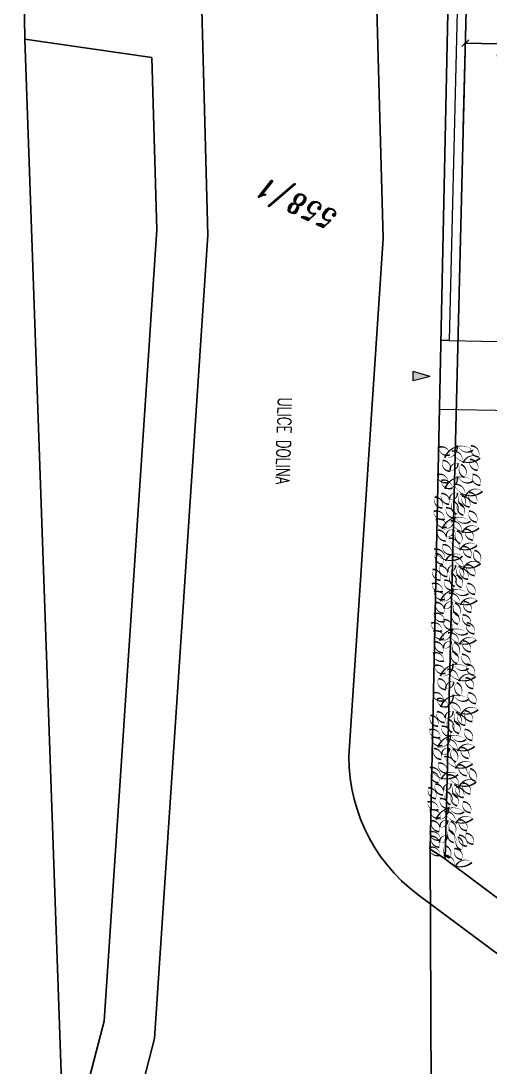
# Model space of a CAD drawing. Header units: metres. Extents: x -45 to 1930, y -347 to 488.
# Drawn here: x 81.57 to 95.25, y -319.37 to -288.87 of the extents above; entities that cross this region are included whole.
import ezdxf

# ---------------------------------------------------------------- set-up
doc = ezdxf.new("R2010")
doc.units = ezdxf.units.M
doc.header["$PDMODE"] = 3
for name, color, linetype in [('01_PARCELNI CISLA', 7, 'Continuous'), ('01_PODKLAD_HRANICE_1', 70, 'Continuous'), ('01_PODKLAD_SLUCKY_4', 2, 'Continuous'), ('01_SLABE', 7, 'Continuous'), ('koty', 4, 'Continuous'), ('popis', 6, 'Continuous'), ('SRAFY', 3, 'Continuous'), ('srafy sklo', 252, 'Continuous'), ('zariz.predmety', 203, 'Continuous')]:
    doc.layers.add(name, color=color, linetype=linetype)
doc.styles.add('ITALICT', font='ITALICT')
doc.styles.add('ROMANS', font='romans.shx', dxfattribs={"width": 0.7})
doc.dimstyles.new('andr', dxfattribs={"dimtxt": 0.1, "dimasz": 0.2, "dimexe": 0.2, "dimexo": 0.2, "dimgap": 0.05, "dimtad": 1, "dimlfac": 1000, "dimrnd": 10, "dimtxsty": 'Standard', "dimblk": 'OBLIQUE', "dimcen": 2.5, "dimclrd": 7, "dimclre": 7, "dimclrt": 7, "dimadec": 0, "dimazin": 0, "dimtfac": 1, "dimtmove": 0, "dimatfit": 3, "dimldrblk": 'OBLIQUE', "dimfxl": 0, "dimarcsym": 0})

# ---------------------------------------------------------------- blocks, each defined once
blk = doc.blocks.new('_OBLIQUE')
at = {"color": 0, "linetype": 'ByBlock'}
blk.add_line((-0.5, -0.5), (0.5, 0.5), dxfattribs=at)
blk = doc.blocks.new('*D52')
at = {"layer": 'Defpoints', "color": 0, "linetype": 'Continuous', "lineweight": 0}
for p in [(94.531, -289.52), (94.465, -292.198), (97.472, -292.272)]:
    blk.add_point(p, dxfattribs=at)
at = {"layer": 'koty', "color": 7, "linetype": 'Continuous', "lineweight": -2}
for p, q in [((94.47, -291.998), (94.536, -289.32)), ((97.477, -292.072), (97.543, -289.394)), ((97.538, -289.594), (94.531, -289.52))]:
    blk.add_line(p, q, dxfattribs=at)
at = {"layer": 'koty', "color": 7, "linetype": 'Continuous', "lineweight": -2, "xscale": 0.2, "yscale": 0.2, "zscale": 0.2}
for p, rotation in [((94.531, -289.52), 178.5856805199512), ((97.538, -289.594), 358.5856805199512)]:
    blk.add_blockref('_OBLIQUE', p, dxfattribs=dict(at, rotation=rotation))
at = {"layer": 'koty', "color": 7, "linetype": 'Continuous', "lineweight": 0, "insert": (96.027, -289.857), "char_height": 0.5, "attachment_point": 5, "rotation": 178.5857, "style": 'ROMANS'}
blk.add_mtext('3000', dxfattribs=at)

msp = doc.modelspace()

# ---------------------------------------------------------------- hatches: boundary and pattern name
at = {"layer": 'SRAFY', "linetype": 'Continuous', "lineweight": 0}
msp.add_hatch(color=256, dxfattribs=at).paths.add_polyline_path([(93.507839, -299.241525), (93.012496, -299.095477), (93.007073, -299.367734)])

# ---------------------------------------------------------------- linework, layer by layer
at = {"linetype": 'Continuous', "lineweight": 0}
for p, q in [((93.820624, -298.189754), (94.304654, -275.177144)), ((94.604595, -275.183118), (94.062081, -298.193985)), ((94.062081, -298.193985), (93.820624, -298.189754))]:
    msp.add_line(p, q, dxfattribs=at)
at = {"layer": '01_PODKLAD_HRANICE_1'}
for p, q in [((93.508619, -313.02376), (94.30467, -275.176246)), ((81.685369, -289.406095), (81.572992, -279.444932)), ((85.387596, -289.93482), (81.685369, -289.406095)), ((85.533715, -294.963697), (85.387596, -289.93482)), ((83.999963, -318.033191), (85.533715, -294.963697)), ((93.550896, -325.068109), (93.508619, -313.02376)), ((93.508619, -313.02376), (93.883879, -313.263071)), ((93.883879, -313.263071), (98.068453, -316.393654)), ((82.852809, -322.453051), (83.999963, -318.033191))]:
    msp.add_line(p, q, dxfattribs=at)
at = {"layer": '01_PODKLAD_SLUCKY_4'}
for p, q in [((94.88549, -275.160834), (93.943659, -313.307794)), ((81.685369, -289.406095), (82.852809, -322.453051))]:
    msp.add_line(p, q, dxfattribs=at)
at = {"layer": '01_SLABE'}
for p, q in [((91.565372, -274.072663), (92.131762, -295.216873)), ((86.474408, -274.487219), (87.026986, -295.11577)), ((85.46958, -318.541057), (87.026986, -295.11577)), ((91.148302, -310.009313), (92.131762, -295.216873)), ((93.150157, -314.350753), (96.721683, -317.011638)), ((84.35317, -322.842463), (85.46958, -318.541057))]:
    msp.add_line(p, q, dxfattribs=at)
msp.add_ellipse((96.137521, -310.341016), major_axis=(-4.696715, -1.715577), ratio=1, start_param=5.866584402, end_param=6.863455978, dxfattribs=at)
at = {"layer": 'SRAFY', "linetype": 'Continuous', "lineweight": 0}
for p, q in [((93.007073, -299.367734), (93.012496, -299.095477)), ((93.507839, -299.241525), (93.012496, -299.095477)), ((93.507839, -299.241525), (93.007073, -299.367734))]:
    msp.add_line(p, q, dxfattribs=at)
at = {"layer": 'srafy sklo', "linetype": 'Continuous', "lineweight": 0}
for p, q in [((94.062081, -298.193985), (97.411421, -298.262717)), ((93.778583, -300.188589), (97.370388, -300.262296))]:
    msp.add_line(p, q, dxfattribs=at)
at = {"layer": 'zariz.predmety', "color": 253, "linetype": 'Continuous', "ltscale": 0.001}
for points in [[(94.076964, -301.527405, 0, 0, 0.520567051), (94.076964, -301.527405, 0, 0.05, 0.520567051), (93.757453, -301.305549, 0, 0.05, 0.520567051), (94.076964, -301.527405, 0.05, 0.05, 0)], [(93.929937, -301.613193, 0, 0, 0.520567051), (93.929937, -301.613193, 0, 0.05, 0.520567051), (94.289686, -301.250525, 0, 0.05, 0.520567051), (94.320287, -301.258728, 0, 0.05, 0.520567051), (94.751538, -301.38745, 0, 0.05, 0.520567051), (93.929937, -301.613193, 0.05, 0.05, 0)], [(94.920118, -301.581155, 0, 0, 0.520567051), (94.920118, -301.581155, 0, 0.05, 0.520567051), (94.696467, -301.262897, 0, 0.05, 0.520567051), (94.920118, -301.581155, 0.05, 0.05, 0)], [(93.86455, -301.686055, 0, 0, 0.520567051), (93.86455, -301.686055, 0, 0.05, 0.520567051), (94.088201, -302.004312, 0, 0.05, 0.520567051), (93.86455, -301.686055, 0.05, 0.05, 0)], [(94.95981, -301.619843, 0, 0, 0.520567051), (94.95981, -301.619843, 0, 0.05, 0.520567051), (94.468561, -301.75992, 0, 0.05, 0.520567051), (94.445896, -301.737784, 0, 0.05, 0.520567051), (94.132901, -301.414393, 0, 0.05, 0.520567051), (94.95981, -301.619843, 0.05, 0.05, 0)], [(94.889146, -301.97483, 0, 0, 0.520567051), (94.889146, -301.97483, 0, 0.05, 0.520567051), (94.665495, -301.656573, 0, 0.05, 0.520567051), (94.889146, -301.97483, 0.05, 0.05, 0)], [(94.089289, -301.968149, 0, 0, 0.520567051), (94.089289, -301.968149, 0, 0.05, 0.520567051), (94.315514, -301.772905, 0, 0.05, 0.520567051), (94.089289, -301.968149, 0.05, 0.05, 0)], [(94.504419, -302.180742, 0, 0, 0.520567051), (94.504419, -302.180742, 0, 0.05, 0.520567051), (94.401418, -301.805644, 0, 0.05, 0.520567051), (94.504419, -302.180742, 0.05, 0.05, 0)], [(94.027627, -302.325184, 0, 0, 0.520567051), (94.027627, -302.325184, 0, 0.05, 0.520567051), (93.708116, -302.103329, 0, 0.05, 0.520567051), (94.027627, -302.325184, 0.05, 0.05, 0)], [(94.147318, -302.496279, 0, 0, 0.520567051), (94.147318, -302.496279, 0, 0.05, 0.520567051), (93.827806, -302.274423, 0, 0.05, 0.520567051), (94.147318, -302.496279, 0.05, 0.05, 0)], [(93.936168, -302.511841, 0, 0, 0.520567051), (93.936168, -302.511841, 0, 0.05, 0.520567051), (94.295917, -302.149172, 0, 0.05, 0.520567051), (94.326517, -302.157376, 0, 0.05, 0.520567051), (94.757769, -302.286098, 0, 0.05, 0.520567051), (93.936168, -302.511841, 0.05, 0.05, 0)], [(94.965413, -302.412743, 0, 0, 0.520567051), (94.965413, -302.412743, 0, 0.05, 0.520567051), (94.741762, -302.094486, 0, 0.05, 0.520567051), (94.965413, -302.412743, 0.05, 0.05, 0)], [(95.030164, -302.588717, 0, 0, 0.520567051), (95.030164, -302.588717, 0, 0.05, 0.520567051), (94.538914, -302.728794, 0, 0.05, 0.520567051), (94.516249, -302.706658, 0, 0.05, 0.520567051), (94.203255, -302.383267, 0, 0.05, 0.520567051), (95.030164, -302.588717, 0.05, 0.05, 0)], [(93.634696, -302.754915, 0, 0, 0.520567051), (93.634696, -302.754915, 0, 0.05, 0.520567051), (93.858347, -303.073172, 0, 0.05, 0.520567051), (93.634696, -302.754915, 0.05, 0.05, 0)], [(93.833334, -302.648176, 0, 0, 0.520567051), (93.833334, -302.648176, 0, 0.05, 0.520567051), (94.056985, -302.966433, 0, 0.05, 0.520567051), (93.833334, -302.648176, 0.05, 0.05, 0)], [(94.071969, -302.829383, 0, 0, 0.520567051), (94.071969, -302.829383, 0, 0.05, 0.520567051), (94.298195, -302.63414, 0, 0.05, 0.520567051), (94.071969, -302.829383, 0.05, 0.05, 0)], [(94.274565, -303.249602, 0, 0, 0.520567051), (94.274565, -303.249602, 0, 0.05, 0.520567051), (94.171564, -302.874504, 0, 0.05, 0.520567051), (94.274565, -303.249602, 0.05, 0.05, 0)], [(94.487099, -303.041977, 0, 0, 0.520567051), (94.487099, -303.041977, 0, 0.05, 0.520567051), (94.384099, -302.666879, 0, 0.05, 0.520567051), (94.487099, -303.041977, 0.05, 0.05, 0)], [(94.659293, -303.04369, 0, 0, 0.520567051), (94.659293, -303.04369, 0, 0.05, 0.520567051), (94.435641, -302.725432, 0, 0.05, 0.520567051), (94.659293, -303.04369, 0.05, 0.05, 0)], [(94.85793, -302.936951, 0, 0, 0.520567051), (94.85793, -302.936951, 0, 0.05, 0.520567051), (94.634279, -302.618694, 0, 0.05, 0.520567051), (94.85793, -302.936951, 0.05, 0.05, 0)], [(93.926745, -303.396613, 0, 0, 0.520567051), (93.926745, -303.396613, 0, 0.05, 0.520567051), (93.607233, -303.174757, 0, 0.05, 0.520567051), (93.926745, -303.396613, 0.05, 0.05, 0)], [(93.968911, -303.073271, 0, 0, 0.520567051), (93.968911, -303.073271, 0, 0.05, 0.520567051), (94.229982, -303.361628, 0, 0.05, 0.520567051), (93.968911, -303.073271, 0.05, 0.05, 0)], [(94.324023, -302.923465, 0, 0, 0.520567051), (94.324023, -302.923465, 0, 0.05, 0.520567051), (94.472344, -303.28306, 0, 0.05, 0.520567051), (94.324023, -302.923465, 0.05, 0.05, 0)], [(94.864531, -303.484171, 0, 0, 0.520567051), (94.864531, -303.484171, 0, 0.05, 0.520567051), (94.640879, -303.165914, 0, 0.05, 0.520567051), (94.864531, -303.484171, 0.05, 0.05, 0)], [(93.988207, -303.629652, 0, 0, 0.520567051), (93.988207, -303.629652, 0, 0.05, 0.520567051), (93.668695, -303.407797, 0, 0.05, 0.520567051), (93.988207, -303.629652, 0.05, 0.05, 0)], [(93.856088, -303.686633, 0, 0, 0.520567051), (93.856088, -303.686633, 0, 0.05, 0.520567051), (94.215836, -303.323965, 0, 0.05, 0.520567051), (94.246437, -303.332168, 0, 0.05, 0.520567051), (94.677689, -303.46089, 0, 0.05, 0.520567051), (93.856088, -303.686633, 0.05, 0.05, 0)], [(94.929281, -303.660145, 0, 0, 0.520567051), (94.929281, -303.660145, 0, 0.05, 0.520567051), (94.438032, -303.800222, 0, 0.05, 0.520567051), (94.415367, -303.778086, 0, 0.05, 0.520567051), (94.102373, -303.454695, 0, 0.05, 0.520567051), (94.929281, -303.660145, 0.05, 0.05, 0)], [(93.732451, -303.719604, 0, 0, 0.520567051), (93.732451, -303.719604, 0, 0.05, 0.520567051), (93.956103, -304.037862, 0, 0.05, 0.520567051), (93.732451, -303.719604, 0.05, 0.05, 0)], [(93.971087, -303.900811, 0, 0, 0.520567051), (93.971087, -303.900811, 0, 0.05, 0.520567051), (94.197313, -303.705568, 0, 0.05, 0.520567051), (93.971087, -303.900811, 0.05, 0.05, 0)], [(94.386217, -304.113405, 0, 0, 0.520567051), (94.386217, -304.113405, 0, 0.05, 0.520567051), (94.283216, -303.738307, 0, 0.05, 0.520567051), (94.386217, -304.113405, 0.05, 0.05, 0)], [(94.757048, -304.008379, 0, 0, 0.520567051), (94.757048, -304.008379, 0, 0.05, 0.520567051), (94.533397, -303.690122, 0, 0.05, 0.520567051), (94.757048, -304.008379, 0.05, 0.05, 0)], [(94.870367, -304.165322, 0, 0, 0.520567051), (94.870367, -304.165322, 0, 0.05, 0.520567051), (94.379118, -304.305399, 0, 0.05, 0.520567051), (94.356452, -304.283263, 0, 0.05, 0.520567051), (94.043458, -303.959872, 0, 0.05, 0.520567051), (94.870367, -304.165322, 0.05, 0.05, 0)], [(94.4479, -304.480404, 0, 0, 0.520567051), (94.4479, -304.480404, 0, 0.05, 0.520567051), (93.956651, -304.620481, 0, 0.05, 0.520567051), (93.933986, -304.598344, 0, 0.05, 0.520567051), (93.620991, -304.274953, 0, 0.05, 0.520567051), (94.4479, -304.480404, 0.05, 0.05, 0)], [(93.880419, -304.717871, 0, 0, 0.520567051), (93.880419, -304.717871, 0, 0.05, 0.520567051), (93.656767, -304.399614, 0, 0.05, 0.520567051), (93.880419, -304.717871, 0.05, 0.05, 0)], [(93.868029, -304.1447, 0, 0, 0.520567051), (93.868029, -304.1447, 0, 0.05, 0.520567051), (94.1291, -304.433056, 0, 0.05, 0.520567051), (93.868029, -304.1447, 0.05, 0.05, 0)], [(94.698133, -304.513556, 0, 0, 0.520567051), (94.698133, -304.513556, 0, 0.05, 0.520567051), (94.474482, -304.195299, 0, 0.05, 0.520567051), (94.698133, -304.513556, 0.05, 0.05, 0)], [(94.799443, -304.309179, 0, 0, 0.520567051), (94.799443, -304.309179, 0, 0.05, 0.520567051), (94.947764, -304.668774, 0, 0.05, 0.520567051), (94.799443, -304.309179, 0.05, 0.05, 0)], [(94.018408, -304.936854, 0, 0, 0.520567051), (94.018408, -304.936854, 0, 0.05, 0.520567051), (94.244634, -304.741611, 0, 0.05, 0.520567051), (94.018408, -304.936854, 0.05, 0.05, 0)], [(94.976603, -304.696188, 0, 0, 0.520567051), (94.976603, -304.696188, 0, 0.05, 0.520567051), (94.485354, -304.836265, 0, 0.05, 0.520567051), (94.462688, -304.814128, 0, 0.05, 0.520567051), (94.149694, -304.490737, 0, 0.05, 0.520567051), (94.976603, -304.696188, 0.05, 0.05, 0)], [(94.804369, -305.044422, 0, 0, 0.520567051), (94.804369, -305.044422, 0, 0.05, 0.520567051), (94.580718, -304.726165, 0, 0.05, 0.520567051), (94.804369, -305.044422, 0.05, 0.05, 0)], [(93.581135, -304.862385, 0, 0, 0.520567051), (93.581135, -304.862385, 0, 0.05, 0.520567051), (93.804787, -305.180643, 0, 0.05, 0.520567051), (93.581135, -304.862385, 0.05, 0.05, 0)], [(93.779773, -304.755647, 0, 0, 0.520567051), (93.779773, -304.755647, 0, 0.05, 0.520567051), (94.003424, -305.073904, 0, 0.05, 0.520567051), (93.779773, -304.755647, 0.05, 0.05, 0)], [(94.221004, -305.357073, 0, 0, 0.520567051), (94.221004, -305.357073, 0, 0.05, 0.520567051), (94.118003, -304.981975, 0, 0.05, 0.520567051), (94.221004, -305.357073, 0.05, 0.05, 0)], [(94.270462, -305.030936, 0, 0, 0.520567051), (94.270462, -305.030936, 0, 0.05, 0.520567051), (94.418783, -305.390531, 0, 0.05, 0.520567051), (94.270462, -305.030936, 0.05, 0.05, 0)], [(94.433539, -305.149448, 0, 0, 0.520567051), (94.433539, -305.149448, 0, 0.05, 0.520567051), (94.330538, -304.77435, 0, 0.05, 0.520567051), (94.433539, -305.149448, 0.05, 0.05, 0)], [(94.605732, -305.151161, 0, 0, 0.520567051), (94.605732, -305.151161, 0, 0.05, 0.520567051), (94.382081, -304.832903, 0, 0.05, 0.520567051), (94.605732, -305.151161, 0.05, 0.05, 0)], [(93.873184, -305.504084, 0, 0, 0.520567051), (93.873184, -305.504084, 0, 0.05, 0.520567051), (93.553673, -305.282228, 0, 0.05, 0.520567051), (93.873184, -305.504084, 0.05, 0.05, 0)], [(93.915351, -305.180742, 0, 0, 0.520567051), (93.915351, -305.180742, 0, 0.05, 0.520567051), (94.176422, -305.469099, 0, 0.05, 0.520567051), (93.915351, -305.180742, 0.05, 0.05, 0)], [(94.81097, -305.591642, 0, 0, 0.520567051), (94.81097, -305.591642, 0, 0.05, 0.520567051), (94.587319, -305.273385, 0, 0.05, 0.520567051), (94.81097, -305.591642, 0.05, 0.05, 0)], [(93.934646, -305.737123, 0, 0, 0.520567051), (93.934646, -305.737123, 0, 0.05, 0.520567051), (93.615134, -305.515268, 0, 0.05, 0.520567051), (93.934646, -305.737123, 0.05, 0.05, 0)], [(93.802527, -305.794104, 0, 0, 0.520567051), (93.802527, -305.794104, 0, 0.05, 0.520567051), (94.162275, -305.431436, 0, 0.05, 0.520567051), (94.192876, -305.439639, 0, 0.05, 0.520567051), (94.624128, -305.568361, 0, 0.05, 0.520567051), (93.802527, -305.794104, 0.05, 0.05, 0)], [(94.87572, -305.767616, 0, 0, 0.520567051), (94.87572, -305.767616, 0, 0.05, 0.520567051), (94.384471, -305.907693, 0, 0.05, 0.520567051), (94.361806, -305.885557, 0, 0.05, 0.520567051), (94.048812, -305.562166, 0, 0.05, 0.520567051), (94.87572, -305.767616, 0.05, 0.05, 0)], [(93.67889, -305.827075, 0, 0, 0.520567051), (93.67889, -305.827075, 0, 0.05, 0.520567051), (93.902542, -306.145333, 0, 0.05, 0.520567051), (93.67889, -305.827075, 0.05, 0.05, 0)], [(93.917526, -306.008282, 0, 0, 0.520567051), (93.917526, -306.008282, 0, 0.05, 0.520567051), (94.143752, -305.813039, 0, 0.05, 0.520567051), (93.917526, -306.008282, 0.05, 0.05, 0)], [(94.332656, -306.220876, 0, 0, 0.520567051), (94.332656, -306.220876, 0, 0.05, 0.520567051), (94.229655, -305.845778, 0, 0.05, 0.520567051), (94.332656, -306.220876, 0.05, 0.05, 0)], [(94.703487, -306.11585, 0, 0, 0.520567051), (94.703487, -306.11585, 0, 0.05, 0.520567051), (94.479836, -305.797593, 0, 0.05, 0.520567051), (94.703487, -306.11585, 0.05, 0.05, 0)], [(93.928692, -306.380695, 0, 0, 0.520567051), (93.928692, -306.380695, 0, 0.05, 0.520567051), (93.60918, -306.158839, 0, 0.05, 0.520567051), (93.928692, -306.380695, 0.05, 0.05, 0)], [(94.16958, -306.102364, 0, 0, 0.520567051), (94.16958, -306.102364, 0, 0.05, 0.520567051), (94.317901, -306.461959, 0, 0.05, 0.520567051), (94.16958, -306.102364, 0.05, 0.05, 0)], [(94.678728, -306.508021, 0, 0, 0.520567051), (94.678728, -306.508021, 0, 0.05, 0.520567051), (94.455077, -306.189763, 0, 0.05, 0.520567051), (94.678728, -306.508021, 0.05, 0.05, 0)], [(93.850279, -306.654143, 0, 0, 0.520567051), (93.850279, -306.654143, 0, 0.05, 0.520567051), (93.530767, -306.432287, 0, 0.05, 0.520567051), (93.850279, -306.654143, 0.05, 0.05, 0)], [(93.892445, -306.330802, 0, 0, 0.520567051), (93.892445, -306.330802, 0, 0.05, 0.520567051), (94.153516, -306.619158, 0, 0.05, 0.520567051), (93.892445, -306.330802, 0.05, 0.05, 0)], [(94.788065, -306.741701, 0, 0, 0.520567051), (94.788065, -306.741701, 0, 0.05, 0.520567051), (94.564413, -306.423444, 0, 0.05, 0.520567051), (94.788065, -306.741701, 0.05, 0.05, 0)], [(93.91174, -306.887182, 0, 0, 0.520567051), (93.91174, -306.887182, 0, 0.05, 0.520567051), (93.592229, -306.665327, 0, 0.05, 0.520567051), (93.91174, -306.887182, 0.05, 0.05, 0)], [(93.779622, -306.944163, 0, 0, 0.520567051), (93.779622, -306.944163, 0, 0.05, 0.520567051), (94.13937, -306.581495, 0, 0.05, 0.520567051), (94.169971, -306.589699, 0, 0.05, 0.520567051), (94.601223, -306.71842, 0, 0.05, 0.520567051), (93.779622, -306.944163, 0.05, 0.05, 0)], [(94.852815, -306.917675, 0, 0, 0.520567051), (94.852815, -306.917675, 0, 0.05, 0.520567051), (94.361566, -307.057752, 0, 0.05, 0.520567051), (94.338901, -307.035616, 0, 0.05, 0.520567051), (94.025906, -306.712225, 0, 0.05, 0.520567051), (94.852815, -306.917675, 0.05, 0.05, 0)], [(93.655985, -306.977134, 0, 0, 0.520567051), (93.655985, -306.977134, 0, 0.05, 0.520567051), (93.879636, -307.295392, 0, 0.05, 0.520567051), (93.655985, -306.977134, 0.05, 0.05, 0)], [(93.894621, -307.158342, 0, 0, 0.520567051), (93.894621, -307.158342, 0, 0.05, 0.520567051), (94.120846, -306.963098, 0, 0.05, 0.520567051), (93.894621, -307.158342, 0.05, 0.05, 0)], [(94.309751, -307.370936, 0, 0, 0.520567051), (94.309751, -307.370936, 0, 0.05, 0.520567051), (94.20675, -306.995837, 0, 0.05, 0.520567051), (94.309751, -307.370936, 0.05, 0.05, 0)], [(94.680582, -307.265909, 0, 0, 0.520567051), (94.680582, -307.265909, 0, 0.05, 0.520567051), (94.45693, -306.947652, 0, 0.05, 0.520567051), (94.680582, -307.265909, 0.05, 0.05, 0)], [(93.905786, -307.530754, 0, 0, 0.520567051), (93.905786, -307.530754, 0, 0.05, 0.520567051), (93.586274, -307.308898, 0, 0.05, 0.520567051), (93.905786, -307.530754, 0.05, 0.05, 0)], [(94.146674, -307.252423, 0, 0, 0.520567051), (94.146674, -307.252423, 0, 0.05, 0.520567051), (94.294995, -307.612018, 0, 0.05, 0.520567051), (94.146674, -307.252423, 0.05, 0.05, 0)], [(94.655823, -307.65808, 0, 0, 0.520567051), (94.655823, -307.65808, 0, 0.05, 0.520567051), (94.432171, -307.339822, 0, 0.05, 0.520567051), (94.655823, -307.65808, 0.05, 0.05, 0)], [(93.95018, -307.893138, 0, 0, 0.520567051), (93.95018, -307.893138, 0, 0.05, 0.520567051), (93.630668, -307.671282, 0, 0.05, 0.520567051), (93.95018, -307.893138, 0.05, 0.05, 0)], [(93.803153, -307.978926, 0, 0, 0.520567051), (93.803153, -307.978926, 0, 0.05, 0.520567051), (94.162901, -307.616258, 0, 0.05, 0.520567051), (94.193502, -307.624461, 0, 0.05, 0.520567051), (94.624754, -307.753183, 0, 0.05, 0.520567051), (93.803153, -307.978926, 0.05, 0.05, 0)], [(94.833025, -307.985576, 0, 0, 0.520567051), (94.833025, -307.985576, 0, 0.05, 0.520567051), (94.341776, -308.125653, 0, 0.05, 0.520567051), (94.319111, -308.103517, 0, 0.05, 0.520567051), (94.006117, -307.780126, 0, 0.05, 0.520567051), (94.833025, -307.985576, 0.05, 0.05, 0)], [(94.793334, -307.946887, 0, 0, 0.520567051), (94.793334, -307.946887, 0, 0.05, 0.520567051), (94.569682, -307.62863, 0, 0.05, 0.520567051), (94.793334, -307.946887, 0.05, 0.05, 0)], [(93.737765, -308.051788, 0, 0, 0.520567051), (93.737765, -308.051788, 0, 0.05, 0.520567051), (93.961416, -308.370045, 0, 0.05, 0.520567051), (93.737765, -308.051788, 0.05, 0.05, 0)], [(94.762362, -308.340563, 0, 0, 0.520567051), (94.762362, -308.340563, 0, 0.05, 0.520567051), (94.53871, -308.022306, 0, 0.05, 0.520567051), (94.762362, -308.340563, 0.05, 0.05, 0)], [(93.962504, -308.333881, 0, 0, 0.520567051), (93.962504, -308.333881, 0, 0.05, 0.520567051), (94.18873, -308.138638, 0, 0.05, 0.520567051), (93.962504, -308.333881, 0.05, 0.05, 0)], [(94.377634, -308.546475, 0, 0, 0.520567051), (94.377634, -308.546475, 0, 0.05, 0.520567051), (94.274633, -308.171377, 0, 0.05, 0.520567051), (94.377634, -308.546475, 0.05, 0.05, 0)], [(93.900843, -308.690917, 0, 0, 0.520567051), (93.900843, -308.690917, 0, 0.05, 0.520567051), (93.581331, -308.469062, 0, 0.05, 0.520567051), (93.900843, -308.690917, 0.05, 0.05, 0)], [(94.020533, -308.862012, 0, 0, 0.520567051), (94.020533, -308.862012, 0, 0.05, 0.520567051), (93.701022, -308.640156, 0, 0.05, 0.520567051), (94.020533, -308.862012, 0.05, 0.05, 0)], [(93.809384, -308.877574, 0, 0, 0.520567051), (93.809384, -308.877574, 0, 0.05, 0.520567051), (94.169132, -308.514905, 0, 0.05, 0.520567051), (94.199733, -308.523109, 0, 0.05, 0.520567051), (94.630985, -308.651831, 0, 0.05, 0.520567051), (93.809384, -308.877574, 0.05, 0.05, 0)], [(94.838629, -308.778476, 0, 0, 0.520567051), (94.838629, -308.778476, 0, 0.05, 0.520567051), (94.614977, -308.460219, 0, 0.05, 0.520567051), (94.838629, -308.778476, 0.05, 0.05, 0)], [(93.945185, -309.195116, 0, 0, 0.520567051), (93.945185, -309.195116, 0, 0.05, 0.520567051), (94.17141, -308.999873, 0, 0.05, 0.520567051), (93.945185, -309.195116, 0.05, 0.05, 0)], [(94.903379, -308.95445, 0, 0, 0.520567051), (94.903379, -308.95445, 0, 0.05, 0.520567051), (94.41213, -309.094527, 0, 0.05, 0.520567051), (94.389465, -309.07239, 0, 0.05, 0.520567051), (94.07647, -308.748999, 0, 0.05, 0.520567051), (94.903379, -308.95445, 0.05, 0.05, 0)], [(94.731146, -309.302684, 0, 0, 0.520567051), (94.731146, -309.302684, 0, 0.05, 0.520567051), (94.507494, -308.984427, 0, 0.05, 0.520567051), (94.731146, -309.302684, 0.05, 0.05, 0)], [(93.507911, -309.120647, 0, 0, 0.520567051), (93.507911, -309.120647, 0, 0.05, 0.520567051), (93.731563, -309.438905, 0, 0.05, 0.520567051), (93.507911, -309.120647, 0.05, 0.05, 0)], [(93.706549, -309.013909, 0, 0, 0.520567051), (93.706549, -309.013909, 0, 0.05, 0.520567051), (93.9302, -309.332166, 0, 0.05, 0.520567051), (93.706549, -309.013909, 0.05, 0.05, 0)], [(94.147781, -309.615335, 0, 0, 0.520567051), (94.147781, -309.615335, 0, 0.05, 0.520567051), (94.04478, -309.240237, 0, 0.05, 0.520567051), (94.147781, -309.615335, 0.05, 0.05, 0)], [(94.197238, -309.289198, 0, 0, 0.520567051), (94.197238, -309.289198, 0, 0.05, 0.520567051), (94.345559, -309.648793, 0, 0.05, 0.520567051), (94.197238, -309.289198, 0.05, 0.05, 0)], [(94.360315, -309.40771, 0, 0, 0.520567051), (94.360315, -309.40771, 0, 0.05, 0.520567051), (94.257314, -309.032612, 0, 0.05, 0.520567051), (94.360315, -309.40771, 0.05, 0.05, 0)], [(94.532508, -309.409423, 0, 0, 0.520567051), (94.532508, -309.409423, 0, 0.05, 0.520567051), (94.308857, -309.091165, 0, 0.05, 0.520567051), (94.532508, -309.409423, 0.05, 0.05, 0)], [(93.799961, -309.762346, 0, 0, 0.520567051), (93.799961, -309.762346, 0, 0.05, 0.520567051), (93.480449, -309.54049, 0, 0.05, 0.520567051), (93.799961, -309.762346, 0.05, 0.05, 0)], [(93.842127, -309.439004, 0, 0, 0.520567051), (93.842127, -309.439004, 0, 0.05, 0.520567051), (94.103198, -309.727361, 0, 0.05, 0.520567051), (93.842127, -309.439004, 0.05, 0.05, 0)], [(94.737746, -309.849904, 0, 0, 0.520567051), (94.737746, -309.849904, 0, 0.05, 0.520567051), (94.514095, -309.531647, 0, 0.05, 0.520567051), (94.737746, -309.849904, 0.05, 0.05, 0)], [(93.861422, -309.995385, 0, 0, 0.520567051), (93.861422, -309.995385, 0, 0.05, 0.520567051), (93.54191, -309.773529, 0, 0.05, 0.520567051), (93.861422, -309.995385, 0.05, 0.05, 0)], [(93.729304, -310.052366, 0, 0, 0.520567051), (93.729304, -310.052366, 0, 0.05, 0.520567051), (94.089052, -309.689698, 0, 0.05, 0.520567051), (94.119653, -309.697901, 0, 0.05, 0.520567051), (94.550904, -309.826623, 0, 0.05, 0.520567051), (93.729304, -310.052366, 0.05, 0.05, 0)], [(94.802497, -310.025878, 0, 0, 0.520567051), (94.802497, -310.025878, 0, 0.05, 0.520567051), (94.311248, -310.165955, 0, 0.05, 0.520567051), (94.288582, -310.143819, 0, 0.05, 0.520567051), (93.975588, -309.820428, 0, 0.05, 0.520567051), (94.802497, -310.025878, 0.05, 0.05, 0)], [(93.605667, -310.085337, 0, 0, 0.520567051), (93.605667, -310.085337, 0, 0.05, 0.520567051), (93.829318, -310.403595, 0, 0.05, 0.520567051), (93.605667, -310.085337, 0.05, 0.05, 0)], [(93.844303, -310.266544, 0, 0, 0.520567051), (93.844303, -310.266544, 0, 0.05, 0.520567051), (94.070528, -310.071301, 0, 0.05, 0.520567051), (93.844303, -310.266544, 0.05, 0.05, 0)], [(94.259433, -310.479138, 0, 0, 0.520567051), (94.259433, -310.479138, 0, 0.05, 0.520567051), (94.156432, -310.10404, 0, 0.05, 0.520567051), (94.259433, -310.479138, 0.05, 0.05, 0)], [(94.630264, -310.374112, 0, 0, 0.520567051), (94.630264, -310.374112, 0, 0.05, 0.520567051), (94.406612, -310.055855, 0, 0.05, 0.520567051), (94.630264, -310.374112, 0.05, 0.05, 0)], [(93.741245, -310.510433, 0, 0, 0.520567051), (93.741245, -310.510433, 0, 0.05, 0.520567051), (94.002316, -310.798789, 0, 0.05, 0.520567051), (93.741245, -310.510433, 0.05, 0.05, 0)], [(94.743582, -310.531055, 0, 0, 0.520567051), (94.743582, -310.531055, 0, 0.05, 0.520567051), (94.252333, -310.671132, 0, 0.05, 0.520567051), (94.229668, -310.648996, 0, 0.05, 0.520567051), (93.916673, -310.325605, 0, 0.05, 0.520567051), (94.743582, -310.531055, 0.05, 0.05, 0)], [(94.321115, -310.846137, 0, 0, 0.520567051), (94.321115, -310.846137, 0, 0.05, 0.520567051), (93.829866, -310.986214, 0, 0.05, 0.520567051), (93.807201, -310.964077, 0, 0.05, 0.520567051), (93.494207, -310.640686, 0, 0.05, 0.520567051), (94.321115, -310.846137, 0.05, 0.05, 0)], [(93.753634, -311.083604, 0, 0, 0.520567051), (93.753634, -311.083604, 0, 0.05, 0.520567051), (93.529983, -310.765347, 0, 0.05, 0.520567051), (93.753634, -311.083604, 0.05, 0.05, 0)], [(94.571349, -310.879289, 0, 0, 0.520567051), (94.571349, -310.879289, 0, 0.05, 0.520567051), (94.347697, -310.561032, 0, 0.05, 0.520567051), (94.571349, -310.879289, 0.05, 0.05, 0)], [(94.672658, -310.674912, 0, 0, 0.520567051), (94.672658, -310.674912, 0, 0.05, 0.520567051), (94.820979, -311.034507, 0, 0.05, 0.520567051), (94.672658, -310.674912, 0.05, 0.05, 0)], [(93.652988, -311.12138, 0, 0, 0.520567051), (93.652988, -311.12138, 0, 0.05, 0.520567051), (93.87664, -311.439637, 0, 0.05, 0.520567051), (93.652988, -311.12138, 0.05, 0.05, 0)], [(93.891624, -311.302587, 0, 0, 0.520567051), (93.891624, -311.302587, 0, 0.05, 0.520567051), (94.11785, -311.107344, 0, 0.05, 0.520567051), (93.891624, -311.302587, 0.05, 0.05, 0)], [(94.849818, -311.061921, 0, 0, 0.520567051), (94.849818, -311.061921, 0, 0.05, 0.520567051), (94.358569, -311.201998, 0, 0.05, 0.520567051), (94.335904, -311.179861, 0, 0.05, 0.520567051), (94.022909, -310.85647, 0, 0.05, 0.520567051), (94.849818, -311.061921, 0.05, 0.05, 0)], [(94.306754, -311.515181, 0, 0, 0.520567051), (94.306754, -311.515181, 0, 0.05, 0.520567051), (94.203753, -311.140083, 0, 0.05, 0.520567051), (94.306754, -311.515181, 0.05, 0.05, 0)], [(94.677585, -311.410155, 0, 0, 0.520567051), (94.677585, -311.410155, 0, 0.05, 0.520567051), (94.453934, -311.091898, 0, 0.05, 0.520567051), (94.677585, -311.410155, 0.05, 0.05, 0)], [(93.454351, -311.228118, 0, 0, 0.520567051), (93.454351, -311.228118, 0, 0.05, 0.520567051), (93.678002, -311.546376, 0, 0.05, 0.520567051), (93.454351, -311.228118, 0.05, 0.05, 0)], [(94.09422, -311.722806, 0, 0, 0.520567051), (94.09422, -311.722806, 0, 0.05, 0.520567051), (93.991219, -311.347708, 0, 0.05, 0.520567051), (94.09422, -311.722806, 0.05, 0.05, 0)], [(94.143677, -311.396669, 0, 0, 0.520567051), (94.143677, -311.396669, 0, 0.05, 0.520567051), (94.291998, -311.756264, 0, 0.05, 0.520567051), (94.143677, -311.396669, 0.05, 0.05, 0)], [(94.478947, -311.516894, 0, 0, 0.520567051), (94.478947, -311.516894, 0, 0.05, 0.520567051), (94.255296, -311.198636, 0, 0.05, 0.520567051), (94.478947, -311.516894, 0.05, 0.05, 0)], [(93.7464, -311.869816, 0, 0, 0.520567051), (93.7464, -311.869816, 0, 0.05, 0.520567051), (93.426888, -311.647961, 0, 0.05, 0.520567051), (93.7464, -311.869816, 0.05, 0.05, 0)], [(93.788566, -311.546475, 0, 0, 0.520567051), (93.788566, -311.546475, 0, 0.05, 0.520567051), (94.049637, -311.834832, 0, 0.05, 0.520567051), (93.788566, -311.546475, 0.05, 0.05, 0)], [(94.684185, -311.957375, 0, 0, 0.520567051), (94.684185, -311.957375, 0, 0.05, 0.520567051), (94.460534, -311.639118, 0, 0.05, 0.520567051), (94.684185, -311.957375, 0.05, 0.05, 0)], [(93.807861, -312.102856, 0, 0, 0.520567051), (93.807861, -312.102856, 0, 0.05, 0.520567051), (93.488349, -311.881, 0, 0.05, 0.520567051), (93.807861, -312.102856, 0.05, 0.05, 0)], [(93.675743, -312.159837, 0, 0, 0.520567051), (93.675743, -312.159837, 0, 0.05, 0.520567051), (94.035491, -311.797169, 0, 0.05, 0.520567051), (94.066092, -311.805372, 0, 0.05, 0.520567051), (94.497343, -311.934094, 0, 0.05, 0.520567051), (93.675743, -312.159837, 0.05, 0.05, 0)], [(94.748936, -312.133349, 0, 0, 0.520567051), (94.748936, -312.133349, 0, 0.05, 0.520567051), (94.257687, -312.273426, 0, 0.05, 0.520567051), (94.235022, -312.25129, 0, 0.05, 0.520567051), (93.922027, -311.927899, 0, 0.05, 0.520567051), (94.748936, -312.133349, 0.05, 0.05, 0)], [(93.552106, -312.192808, 0, 0, 0.520567051), (93.552106, -312.192808, 0, 0.05, 0.520567051), (93.775757, -312.511065, 0, 0.05, 0.520567051), (93.552106, -312.192808, 0.05, 0.05, 0)], [(93.790742, -312.374015, 0, 0, 0.520567051), (93.790742, -312.374015, 0, 0.05, 0.520567051), (94.016967, -312.178772, 0, 0.05, 0.520567051), (93.790742, -312.374015, 0.05, 0.05, 0)], [(94.205872, -312.586609, 0, 0, 0.520567051), (94.205872, -312.586609, 0, 0.05, 0.520567051), (94.102871, -312.211511, 0, 0.05, 0.520567051), (94.205872, -312.586609, 0.05, 0.05, 0)], [(94.576703, -312.481583, 0, 0, 0.520567051), (94.576703, -312.481583, 0, 0.05, 0.520567051), (94.353051, -312.163326, 0, 0.05, 0.520567051), (94.576703, -312.481583, 0.05, 0.05, 0)], [(93.801907, -312.746428, 0, 0, 0.520567051), (93.801907, -312.746428, 0, 0.05, 0.520567051), (93.482395, -312.524572, 0, 0.05, 0.520567051), (93.801907, -312.746428, 0.05, 0.05, 0)], [(93.543118, -312.644078, 0, 0, 0.520567051), (93.543118, -312.644078, 0, 0.05, 0.520567051), (93.766769, -312.962335, 0, 0.05, 0.520567051), (93.543118, -312.644078, 0.05, 0.05, 0)], [(93.781754, -312.825285, 0, 0, 0.520567051), (93.781754, -312.825285, 0, 0.05, 0.520567051), (94.007979, -312.630042, 0, 0.05, 0.520567051), (93.781754, -312.825285, 0.05, 0.05, 0)], [(94.042795, -312.468097, 0, 0, 0.520567051), (94.042795, -312.468097, 0, 0.05, 0.520567051), (94.191116, -312.827692, 0, 0.05, 0.520567051), (94.042795, -312.468097, 0.05, 0.05, 0)], [(94.409318, -313.04211, 0, 0, 0.520567051), (94.409318, -313.04211, 0, 0.05, 0.520567051), (94.306318, -312.667012, 0, 0.05, 0.520567051), (94.409318, -313.04211, 0.05, 0.05, 0)], [(94.567715, -312.932853, 0, 0, 0.520567051), (94.567715, -312.932853, 0, 0.05, 0.520567051), (94.344063, -312.614596, 0, 0.05, 0.520567051), (94.567715, -312.932853, 0.05, 0.05, 0)], [(94.7644, -312.877985, 0, 0, 0.520567051), (94.7644, -312.877985, 0, 0.05, 0.520567051), (94.540748, -312.559728, 0, 0.05, 0.520567051), (94.7644, -312.877985, 0.05, 0.05, 0)], [(93.792919, -313.197698, 0, 0, 0.520567051), (93.792919, -313.197698, 0, 0.05, 0.520567051), (93.473407, -312.975842, 0, 0.05, 0.520567051), (93.792919, -313.197698, 0.05, 0.05, 0)], [(93.927601, -312.917251, 0, 0, 0.520567051), (93.927601, -312.917251, 0, 0.05, 0.520567051), (94.075922, -313.276847, 0, 0.05, 0.520567051), (93.927601, -312.917251, 0.05, 0.05, 0)], [(94.723558, -313.407528, 0, 0, 0.520567051), (94.723558, -313.407528, 0, 0.05, 0.520567051), (94.232309, -313.547605, 0, 0.05, 0.520567051), (94.209644, -313.525468, 0, 0.05, 0.520567051), (93.89665, -313.202077, 0, 0.05, 0.520567051), (94.723558, -313.407528, 0.05, 0.05, 0)], [(94.436749, -313.322908, 0, 0, 0.520567051), (94.436749, -313.322908, 0, 0.05, 0.520567051), (94.213098, -313.004651, 0, 0.05, 0.520567051), (94.436749, -313.322908, 0.05, 0.05, 0)]]:
    msp.add_lwpolyline(points, format="xyseb", close=True, dxfattribs=at)

# ---------------------------------------------------------------- texts
at = {"layer": '01_PARCELNI CISLA', "linetype": 'Continuous', "lineweight": 0, "style": 'ITALICT', "width": 0.882354}
msp.add_text('558/1', height=0.600028, rotation=155.065819, dxfattribs=at).set_placement((90.821287, -294.433312))
at = {"layer": 'popis', "linetype": 'Continuous', "lineweight": 0, "insert": (89.469355, -299.861207), "char_height": 0.4, "width": 5.62199356, "attachment_point": 1, "rotation": 268.5214843, "style": 'ROMANS'}
msp.add_mtext('ULICE DOLINA', dxfattribs=at)

# ---------------------------------------------------------------- dimensions: what is measured, and where the dimension line sits
at = {"layer": 'koty', "linetype": 'Continuous', "lineweight": 0}
dim = msp.add_aligned_dim(p1=(97.471846, -292.271852), p2=(94.46486, -292.197611), distance=-2.678241, text='3000', dimstyle='andr', override={"dimtxt": 0.5, "dimtxsty": 'ROMANS'}, dxfattribs=at)
dim.commit()
dim.dimension.update_dxf_attribs({"geometry": '*D52', "text_midpoint": (96.027053, -289.857215)})

doc.saveas('drawing.dxf')
